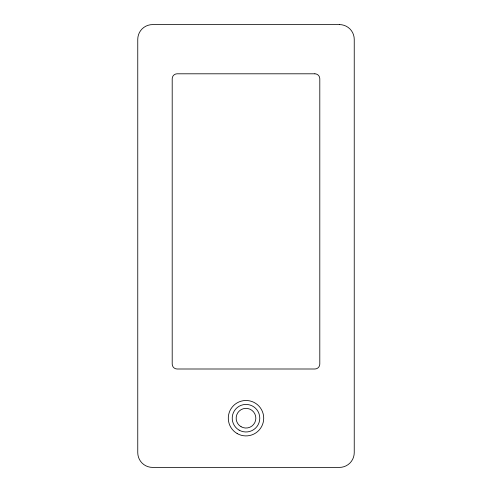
<?xml version="1.0" encoding="UTF-8"?>
<svg xmlns="http://www.w3.org/2000/svg" width="492" height="492" viewBox="0 0 492 492"><rect width="100%" height="100%" fill="white"/><g stroke="black" fill="none" stroke-linecap="round" stroke-linejoin="round"><path stroke-width="0.74" d="M339.48 24.6L152.52 24.6A14.76 14.76 0 0 0 137.76 39.36L137.76 452.64A14.76 14.76 0 0 0 152.52 467.4L339.48 467.4A14.76 14.76 0 0 0 354.24 452.64L354.24 39.36A14.76 14.76 0 0 0 339.48 24.6M314.88 73.8L177.12 73.8A4.92 4.92 0 0 0 172.2 78.72L172.2 364.08A4.92 4.92 0 0 0 177.12 369L314.88 369A4.92 4.92 0 0 0 319.8 364.08L319.8 78.72A4.92 4.92 0 0 0 314.88 73.8M237.144 433.538A17.712 17.712 0 0 0 263.712 418.2A17.712 17.712 0 0 0 237.144 402.862A17.712 17.712 0 0 0 237.144 433.538M239.112 430.131A13.776 13.776 0 0 0 259.776 418.2A13.776 13.776 0 0 0 239.112 406.269A13.776 13.776 0 0 0 239.112 430.131M241.08 426.724A9.84 9.84 0 0 0 255.84 418.2A9.84 9.84 0 0 0 241.08 409.676A9.84 9.84 0 0 0 241.08 426.724"/></g></svg>
